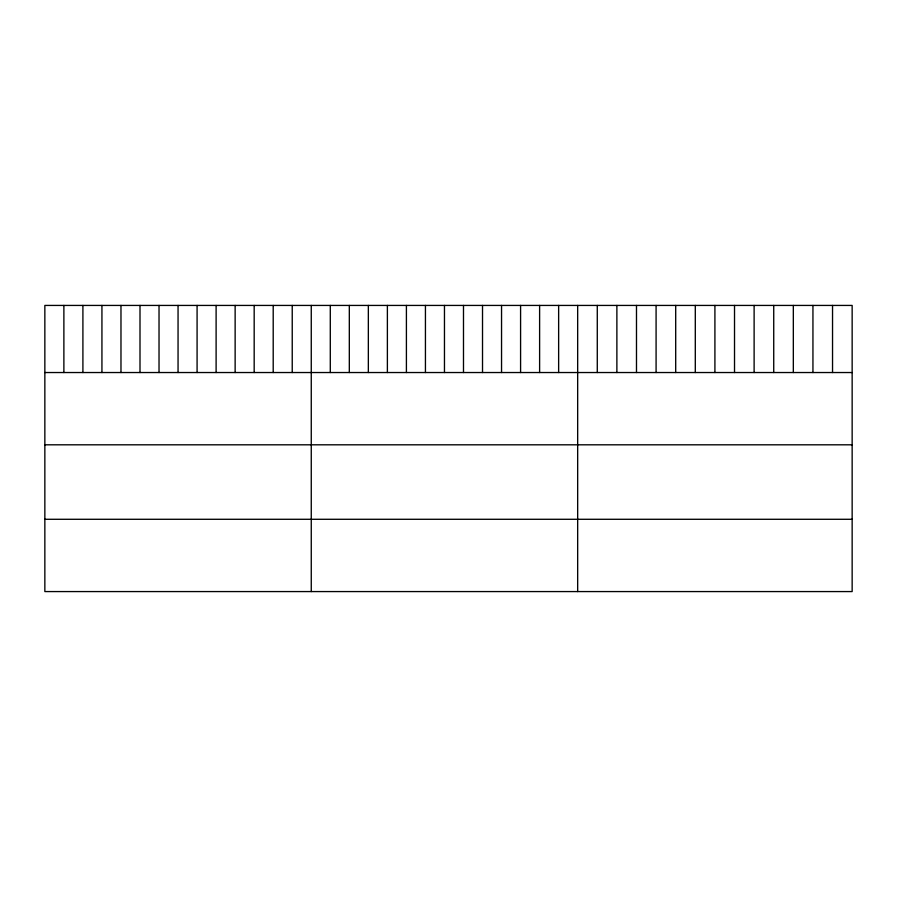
<?xml version="1.0" encoding="UTF-8"?>
<svg xmlns="http://www.w3.org/2000/svg" width="897" height="897" viewBox="0 0 897 897"><rect width="100%" height="100%" fill="white"/><g stroke="black" fill="none" stroke-linecap="round" stroke-linejoin="round"><path stroke-width="1.35" d="M852.15 372.535L852.15 591.572L44.85 591.572L44.85 305.428L852.15 305.428L852.15 372.535L44.85 372.535M44.85 444.811L852.15 444.811M44.85 519.285L852.15 519.285M832.539 305.428L832.539 372.535M812.94 305.428L812.94 372.535M793.329 305.428L793.329 372.535M773.73 305.428L773.73 372.535M754.119 305.428L754.119 372.535M734.52 305.428L734.52 372.535M714.909 305.428L714.909 372.535M695.298 305.428L695.298 372.535M675.699 305.428L675.699 372.535M656.088 305.428L656.088 372.535M636.489 305.428L636.489 372.535M616.878 305.428L616.878 372.535M597.279 305.428L597.279 372.535M577.668 305.428L577.668 591.572M558.64 305.428L558.64 372.535M539.613 305.428L539.613 372.535M520.585 305.428L520.585 372.535M501.546 305.428L501.546 372.535M482.519 305.428L482.519 372.535M463.491 305.428L463.491 372.535M444.464 305.428L444.464 372.535M425.436 305.428L425.436 372.535M406.408 305.428L406.408 372.535M387.381 305.428L387.381 372.535M368.342 305.428L368.342 372.535M349.314 305.428L349.314 372.535M330.287 305.428L330.287 372.535M311.259 305.428L311.259 591.572M292.231 305.428L292.231 372.535M273.204 305.428L273.204 372.535M254.176 305.428L254.176 372.535M235.137 305.428L235.137 372.535M216.11 305.428L216.11 372.535M197.082 305.428L197.082 372.535M178.055 305.428L178.055 372.535M159.027 305.428L159.027 372.535M139.999 305.428L139.999 372.535M120.972 305.428L120.972 372.535M101.933 305.428L101.933 372.535M82.905 305.428L82.905 372.535M63.878 305.428L63.878 372.535"/></g></svg>
